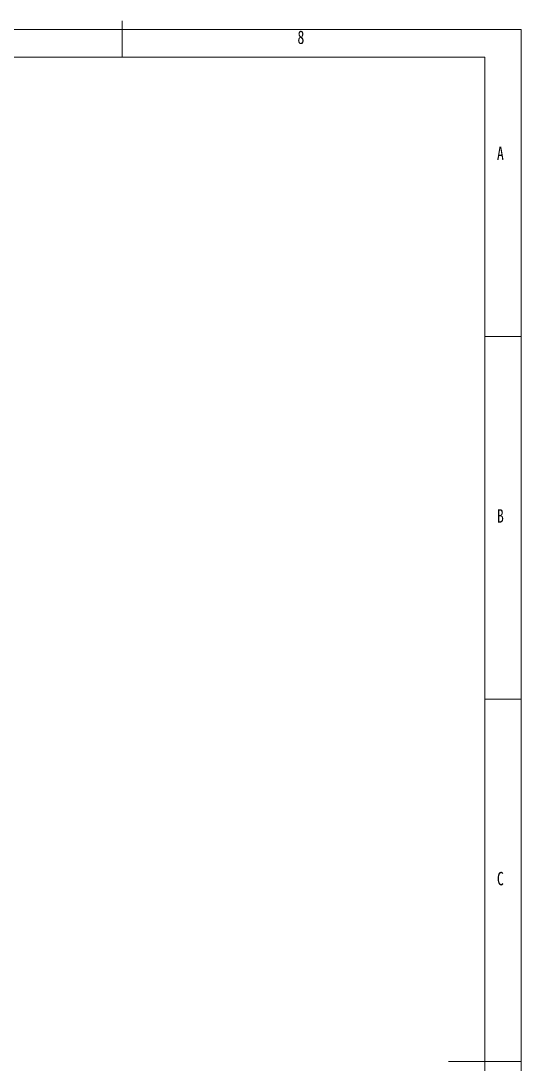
# Model space of a CAD drawing. Header units: millimetres. Extents: x 5 to 415, y 4 to 292.
# Drawn here: x 346 to 415, y 148.2 to 292 of the extents above; entities that cross this region are included whole.
import ezdxf

# ---------------------------------------------------------------- set-up
doc = ezdxf.new("R2010")
doc.units = ezdxf.units.MM
doc.styles.add('SLDTEXTSTYLE0', font='TXT', dxfattribs={"width": 0.75})

msp = doc.modelspace()

# ---------------------------------------------------------------- linework, layer by layer
at = {"color": 7, "linetype": 'Continuous', "lineweight": 0}
for p, q in [((360, 287), (360, 292)), ((415, 290.8068), (5, 290.8068)), ((415, 3.8068), (415, 290.8068)), ((410, 287), (12.4509, 287)), ((410, 287), (410, 41.4187)), ((415, 248.5), (410, 248.5)), ((410, 198.5), (415, 198.5)), ((415, 148.5), (405, 148.5))]:
    msp.add_line(p, q, dxfattribs=at)

# ---------------------------------------------------------------- texts
at = {"color": 7, "linetype": 'Continuous', "lineweight": 0, "char_height": 1.8521, "attachment_point": 1, "style": 'SLDTEXTSTYLE0'}
for s, insert in [('8', (384.1667, 290.668)), ('A', (411.6667, 274.668)), ('B', (411.6667, 224.668)), ('C', (411.6667, 174.668))]:
    msp.add_mtext(s, dxfattribs=dict(at, insert=insert))

doc.saveas('drawing.dxf')
